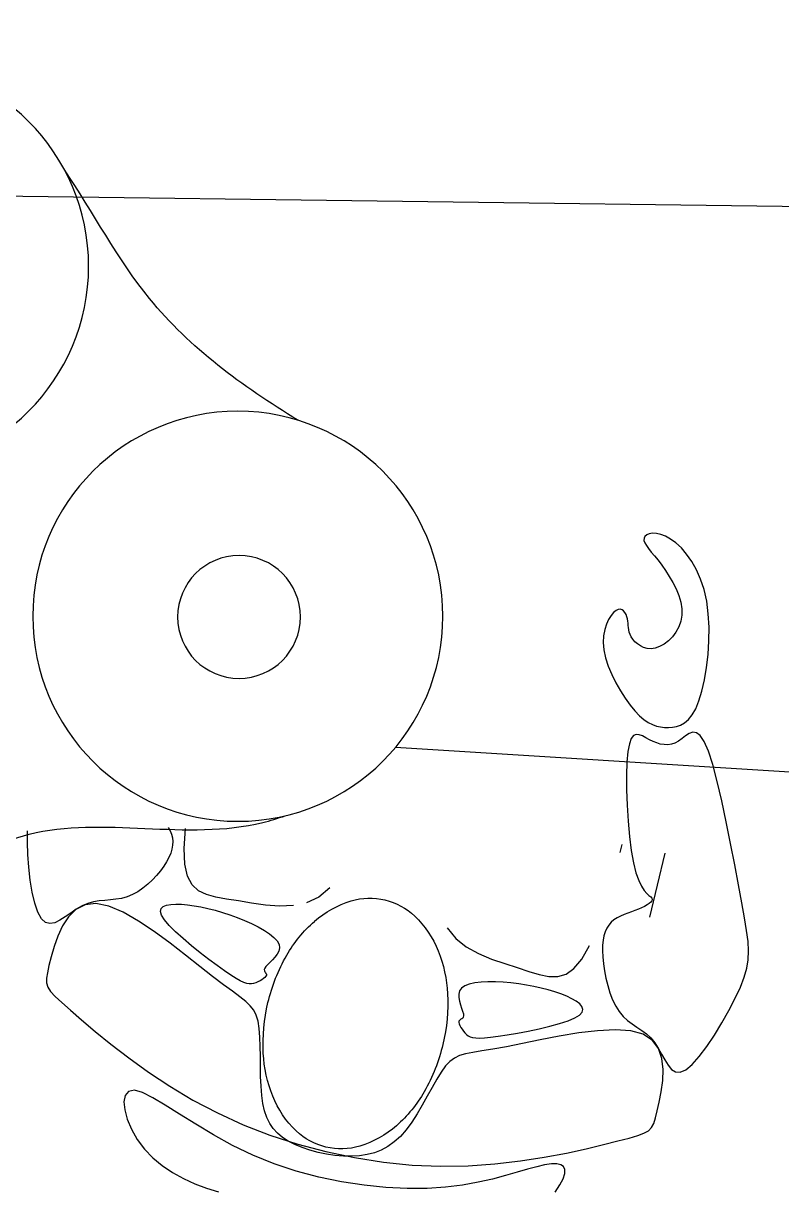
# Model space of a CAD drawing. Header units: metres. Extents: x -39 to 21688, y -24 to 9022.
# Drawn here: x 297.722 to 298.356, y 6.995 to 7.969 of the extents above; entities that cross this region are included whole.
import ezdxf

# ---------------------------------------------------------------- set-up
doc = ezdxf.new("R2010")
doc.units = ezdxf.units.M
doc.header["$MEASUREMENT"] = 0
for name, color, linetype in [('AR-MOBILIRIO', 1, 'Continuous'), ('AR-VENTANAS', 2, 'Continuous'), ('MOBILIARIO', 42, 'Continuous')]:
    doc.layers.add(name, color=color, linetype=linetype)

# ---------------------------------------------------------------- blocks, each defined once
blk = doc.blocks.new('A$C23125473')
at = {"layer": 'AR-MOBILIRIO'}
for p, q in [((2.13624, 3.1652), (2.14602, 3.16829)), ((2.42754, 3.16854), (2.43145, 3.16254)), ((2.10781, 3.15215), (2.11697, 3.15717)), ((2.11697, 3.15717), (2.1265, 3.1615)), ((2.1265, 3.1615), (2.13624, 3.1652)), ((2.23, 3.15591), (2.21115, 3.15092)), ((2.24895, 3.15985), (2.23, 3.15591)), ((2.26773, 3.16275), (2.24895, 3.15985)), ((2.28607, 3.16463), (2.26773, 3.16275)), ((2.30371, 3.16552), (2.28607, 3.16463)), ((2.32037, 3.16543), (2.30371, 3.16552)), ((2.33584, 3.16441), (2.32037, 3.16543)), ((2.3501, 3.16263), (2.33584, 3.16441)), ((2.36318, 3.16029), (2.3501, 3.16263)), ((2.37512, 3.1576), (2.36318, 3.16029)), ((2.38594, 3.15475), (2.37512, 3.1576)), ((2.43145, 3.16254), (2.43412, 3.15727)), ((2.43412, 3.15727), (2.43551, 3.15295)), ((2.09127, 3.13989), (2.09919, 3.1464)), ((2.09919, 3.1464), (2.10781, 3.15215)), ((2.21115, 3.15092), (2.19265, 3.14486)), ((2.30787, 3.14587), (2.33151, 3.14688)), ((2.33151, 3.14688), (2.35465, 3.14651)), ((2.35465, 3.14651), (2.37702, 3.14495)), ((2.39567, 3.15194), (2.38594, 3.15475)), ((2.40435, 3.14938), (2.39567, 3.15194)), ((2.412, 3.14727), (2.40435, 3.14938)), ((2.41865, 3.14577), (2.412, 3.14727)), ((2.43453, 3.14718), (2.43225, 3.14563)), ((2.43563, 3.1496), (2.43453, 3.14718)), ((2.43551, 3.15295), (2.43563, 3.1496)), ((2.08424, 3.13256), (2.09127, 3.13989)), ((2.17478, 3.1377), (2.15779, 3.12952)), ((2.19265, 3.14486), (2.17478, 3.1377)), ((2.23636, 3.13688), (2.22933, 3.13542)), ((2.23595, 3.13465), (2.25989, 3.13971)), ((2.24346, 3.13792), (2.23636, 3.13688)), ((2.25051, 3.1385), (2.24346, 3.13792)), ((2.25739, 3.13859), (2.25051, 3.1385)), ((2.264, 3.13818), (2.25739, 3.13859)), ((2.25989, 3.13971), (2.28393, 3.14346)), ((2.27032, 3.13719), (2.264, 3.13818)), ((2.27636, 3.13559), (2.27032, 3.13719)), ((2.28393, 3.14346), (2.30787, 3.14587)), ((2.37702, 3.14495), (2.39835, 3.14248)), ((2.39835, 3.14248), (2.41837, 3.13937)), ((2.41837, 3.13937), (2.4368, 3.13587)), ((2.42427, 3.14497), (2.41865, 3.14577)), ((2.42881, 3.14491), (2.42427, 3.14497)), ((2.43225, 3.14563), (2.42881, 3.14491)), ((2.07824, 3.12446), (2.08424, 3.13256)), ((2.15779, 3.12952), (2.14183, 3.12074)), ((2.18917, 3.12082), (2.21231, 3.12834)), ((2.20994, 3.1288), (2.20445, 3.12594)), ((2.216, 3.13135), (2.20994, 3.1288)), ((2.21231, 3.12834), (2.23595, 3.13465)), ((2.2225, 3.13357), (2.216, 3.13135)), ((2.22933, 3.13542), (2.2225, 3.13357)), ((2.28215, 3.13332), (2.27636, 3.13559)), ((2.28769, 3.13033), (2.28215, 3.13332)), ((2.293, 3.12656), (2.28769, 3.13033)), ((2.4368, 3.13587), (2.45336, 3.13227)), ((2.45336, 3.13227), (2.46779, 3.12881)), ((2.46779, 3.12881), (2.47981, 3.12578)), ((2.07341, 3.11598), (2.07824, 3.12446)), ((2.14183, 3.12074), (2.12706, 3.11184)), ((2.16673, 3.11214), (2.18917, 3.12082)), ((2.19548, 3.11931), (2.19194, 3.11542)), ((2.19964, 3.1228), (2.19548, 3.11931)), ((2.20445, 3.12594), (2.19964, 3.1228)), ((2.29809, 3.12197), (2.293, 3.12656)), ((2.30296, 3.1165), (2.29809, 3.12197)), ((2.47981, 3.12578), (2.48926, 3.12333)), ((2.48926, 3.12333), (2.49642, 3.12128)), ((2.49642, 3.12128), (2.50166, 3.11932)), ((2.50166, 3.11932), (2.50538, 3.11716)), ((2.50538, 3.11716), (2.50795, 3.11451)), ((2.06774, 3.09975), (2.06986, 3.10759)), ((2.06986, 3.10759), (2.07341, 3.11598)), ((2.12706, 3.11184), (2.1136, 3.10335)), ((2.14518, 3.10235), (2.16673, 3.11214)), ((2.18898, 3.11106), (2.18658, 3.10616)), ((2.19194, 3.11542), (2.18898, 3.11106)), ((2.30764, 3.11015), (2.30296, 3.1165)), ((2.31213, 3.10315), (2.30764, 3.11015)), ((2.50795, 3.11451), (2.50977, 3.11107)), ((2.50977, 3.11107), (2.51122, 3.10655)), ((2.06715, 3.09295), (2.06774, 3.09975)), ((2.1136, 3.10335), (2.10161, 3.09576)), ((2.12471, 3.09155), (2.14518, 3.10235)), ((2.18468, 3.10068), (2.18326, 3.09453)), ((2.18658, 3.10616), (2.18468, 3.10068)), ((2.31645, 3.09578), (2.31213, 3.10315)), ((2.51122, 3.10655), (2.51268, 3.10065)), ((2.51268, 3.10065), (2.51441, 3.09321)), ((2.06822, 3.08764), (2.06715, 3.09295)), ((2.07107, 3.08431), (2.06822, 3.08764)), ((2.09122, 3.08957), (2.08258, 3.08529)), ((2.10161, 3.09576), (2.09122, 3.08957)), ((2.10546, 3.08005), (2.12471, 3.09155)), ((2.18227, 3.08765), (2.18166, 3.08005)), ((2.18326, 3.09453), (2.18227, 3.08765)), ((2.32061, 3.08832), (2.31645, 3.09578)), ((2.32462, 3.08104), (2.32061, 3.08832)), ((2.51441, 3.09321), (2.5161, 3.0846)), ((2.07583, 3.08343), (2.07107, 3.08431)), ((2.08258, 3.08529), (2.07583, 3.08343)), ((2.08755, 3.0682), (2.10546, 3.08005)), ((2.18166, 3.08005), (2.18134, 3.0719)), ((2.32849, 3.07422), (2.32462, 3.08104)), ((2.5161, 3.0846), (2.51731, 3.07533)), ((2.07111, 3.05638), (2.08755, 3.0682)), ((2.18134, 3.0719), (2.1812, 3.06346)), ((2.33223, 3.06815), (2.32849, 3.07422)), ((2.51731, 3.07533), (2.51763, 3.0659)), ((2.52811, 3.06799), (2.53199, 3.06826)), ((2.53199, 3.06826), (2.53656, 3.06629)), ((2.1812, 3.06346), (2.18112, 3.05498)), ((2.33587, 3.0631), (2.33223, 3.06815)), ((2.33945, 3.05926), (2.33587, 3.0631)), ((2.34322, 3.05646), (2.33945, 3.05926)), ((2.51763, 3.0659), (2.5166, 3.05681)), ((2.51907, 3.05808), (2.5218, 3.06247)), ((2.5218, 3.06247), (2.52477, 3.06592)), ((2.52477, 3.06592), (2.52811, 3.06799)), ((2.53656, 3.06629), (2.54191, 3.06181)), ((2.54191, 3.06181), (2.54786, 3.05515)), ((2.05625, 3.04493), (2.07111, 3.05638)), ((2.18112, 3.05498), (2.18099, 3.04671)), ((2.3475, 3.05445), (2.34322, 3.05646)), ((2.35256, 3.05295), (2.3475, 3.05445)), ((2.35872, 3.05172), (2.35256, 3.05295)), ((2.36627, 3.05048), (2.35872, 3.05172)), ((2.3755, 3.04899), (2.36627, 3.05048)), ((2.38673, 3.04698), (2.3755, 3.04899)), ((2.51364, 3.04822), (2.5164, 3.05319)), ((2.5166, 3.05681), (2.5138, 3.04856)), ((2.5164, 3.05319), (2.51907, 3.05808)), ((2.54786, 3.05515), (2.55416, 3.04681)), ((2.0431, 3.03422), (2.05625, 3.04493)), ((2.18099, 3.04671), (2.1807, 3.0389)), ((2.35647, 3.03864), (2.35849, 3.03929)), ((2.35849, 3.03929), (2.36105, 3.03967)), ((2.36105, 3.03967), (2.36431, 3.03977)), ((2.36431, 3.03977), (2.36842, 3.03959)), ((2.36842, 3.03959), (2.37355, 3.03909)), ((2.37355, 3.03909), (2.37985, 3.03827)), ((2.40007, 3.0443), (2.38673, 3.04698)), ((2.41503, 3.04123), (2.40007, 3.0443)), ((2.43093, 3.03816), (2.41503, 3.04123)), ((2.50878, 3.04166), (2.50112, 3.03662)), ((2.50364, 3.03634), (2.50729, 3.03967)), ((2.50729, 3.03967), (2.51064, 3.04361)), ((2.5138, 3.04856), (2.50878, 3.04166)), ((2.51064, 3.04361), (2.51364, 3.04822)), ((2.55416, 3.04681), (2.56056, 3.03727)), ((2.03179, 3.02462), (2.0431, 3.03422)), ((2.18013, 3.0318), (2.17917, 3.02566)), ((2.1807, 3.0389), (2.18013, 3.0318)), ((2.34728, 3.02791), (2.34783, 3.0293)), ((2.34783, 3.0293), (2.34862, 3.03081)), ((2.34862, 3.03081), (2.34961, 3.03236)), ((2.34961, 3.03236), (2.35075, 3.03389)), ((2.35075, 3.03389), (2.35202, 3.03535)), ((2.35202, 3.03535), (2.35338, 3.03665)), ((2.35338, 3.03665), (2.35482, 3.03776)), ((2.35482, 3.03776), (2.35647, 3.03864)), ((2.37985, 3.03827), (2.38741, 3.03712)), ((2.38741, 3.03712), (2.3959, 3.03566)), ((2.3959, 3.03566), (2.40493, 3.03395)), ((2.40493, 3.03395), (2.41408, 3.03202)), ((2.41408, 3.03202), (2.42297, 3.02991)), ((2.42297, 3.02991), (2.43118, 3.02767)), ((2.44711, 3.03549), (2.43093, 3.03816)), ((2.46289, 3.03361), (2.44711, 3.03549)), ((2.47759, 3.03291), (2.46289, 3.03361)), ((2.49056, 3.03379), (2.47759, 3.03291)), ((2.50112, 3.03662), (2.49056, 3.03379)), ((2.49188, 3.02789), (2.49583, 3.03064)), ((2.49583, 3.03064), (2.49978, 3.03339)), ((2.49978, 3.03339), (2.50364, 3.03634)), ((2.56056, 3.03727), (2.56681, 3.02704)), ((2.02244, 3.01647), (2.03179, 3.02462)), ((2.17772, 3.02061), (2.17561, 3.01641)), ((2.17917, 3.02566), (2.17772, 3.02061)), ((2.34701, 3.02669), (2.34728, 3.02791)), ((2.34704, 3.02571), (2.34701, 3.02669)), ((2.3474, 3.02501), (2.34704, 3.02571)), ((2.34799, 3.02451), (2.3474, 3.02501)), ((2.34873, 3.02409), (2.34799, 3.02451)), ((2.34949, 3.02365), (2.34873, 3.02409)), ((2.35018, 3.02308), (2.34949, 3.02365)), ((2.35015, 3.01741), (2.35075, 3.01953)), ((2.35069, 3.02228), (2.35018, 3.02308)), ((2.35092, 3.02113), (2.35069, 3.02228)), ((2.35075, 3.01953), (2.35092, 3.02113)), ((2.43118, 3.02767), (2.4383, 3.02534)), ((2.4383, 3.02534), (2.44395, 3.02296)), ((2.44395, 3.02296), (2.44781, 3.02056)), ((2.44781, 3.02056), (2.44995, 3.01817)), ((2.48102, 3.01768), (2.48438, 3.02161)), ((2.48438, 3.02161), (2.48803, 3.02495)), ((2.48803, 3.02495), (2.49188, 3.02789)), ((2.56681, 3.02704), (2.57267, 3.01661)), ((2.00967, 3.00495), (2.01512, 3.01002)), ((2.01512, 3.01002), (2.02244, 3.01647)), ((2.17271, 3.01268), (2.16887, 3.00906)), ((2.17561, 3.01641), (2.17271, 3.01268)), ((2.34739, 3.00901), (2.34826, 3.01202)), ((2.34826, 3.01202), (2.34925, 3.01487)), ((2.34925, 3.01487), (2.35015, 3.01741)), ((2.44796, 3.01119), (2.44509, 3.00898)), ((2.44985, 3.01347), (2.44796, 3.01119)), ((2.45058, 3.0158), (2.44985, 3.01347)), ((2.44995, 3.01817), (2.45058, 3.0158)), ((2.47546, 3.00773), (2.47805, 3.01302)), ((2.47805, 3.01302), (2.48102, 3.01768)), ((2.57267, 3.01661), (2.57788, 3.00646)), ((2.00354, 2.99723), (2.00588, 3.00084)), ((2.00588, 3.00084), (2.00967, 3.00495)), ((2.15776, 3.00066), (2.1502, 2.99515)), ((2.16394, 3.00517), (2.15776, 3.00066)), ((2.16887, 3.00906), (2.16394, 3.00517)), ((2.34683, 3.00302), (2.34685, 3.00597)), ((2.34755, 3.00031), (2.34683, 3.00302)), ((2.34685, 3.00597), (2.34739, 3.00901)), ((2.3492, 2.99796), (2.34755, 3.00031)), ((2.42713, 3.00112), (2.42161, 2.99947)), ((2.43231, 3.00291), (2.42713, 3.00112)), ((2.43709, 3.00482), (2.43231, 3.00291)), ((2.4414, 3.00685), (2.43709, 3.00482)), ((2.44509, 3.00898), (2.4414, 3.00685)), ((2.47139, 2.99594), (2.47325, 3.00199)), ((2.47325, 3.00199), (2.47546, 3.00773)), ((2.57788, 3.00646), (2.5822, 2.99709)), ((2.00237, 2.98981), (2.00244, 2.9937)), ((2.00244, 2.9937), (2.00354, 2.99723)), ((2.1502, 2.99515), (2.1411, 2.98828)), ((2.16436, 2.99199), (2.16077, 2.98996)), ((2.16731, 2.99337), (2.16436, 2.99199)), ((2.16976, 2.99418), (2.16731, 2.99337)), ((2.17185, 2.99453), (2.16976, 2.99418)), ((2.17373, 2.99449), (2.17185, 2.99453)), ((2.17551, 2.99415), (2.17373, 2.99449)), ((2.17731, 2.9936), (2.17551, 2.99415)), ((2.1791, 2.99287), (2.17731, 2.9936)), ((2.18082, 2.99202), (2.1791, 2.99287)), ((2.1824, 2.99108), (2.18082, 2.99202)), ((2.18378, 2.9901), (2.1824, 2.99108)), ((2.35193, 2.99607), (2.3492, 2.99796)), ((2.35565, 2.99464), (2.35193, 2.99607)), ((2.36022, 2.99363), (2.35565, 2.99464)), ((2.36549, 2.99301), (2.36022, 2.99363)), ((2.3713, 2.99274), (2.36549, 2.99301)), ((2.3775, 2.99279), (2.3713, 2.99274)), ((2.38395, 2.99312), (2.3775, 2.99279)), ((2.39051, 2.99369), (2.38395, 2.99312)), ((2.39703, 2.99448), (2.39051, 2.99369)), ((2.40344, 2.99546), (2.39703, 2.99448)), ((2.40971, 2.99662), (2.40344, 2.99546)), ((2.41579, 2.99796), (2.40971, 2.99662)), ((2.42161, 2.99947), (2.41579, 2.99796)), ((2.46988, 2.98975), (2.47139, 2.99594)), ((2.5822, 2.99709), (2.58542, 2.98883)), ((2.00313, 2.98512), (2.00237, 2.98981)), ((2.00449, 2.9792), (2.00313, 2.98512)), ((2.1411, 2.98828), (2.13041, 2.97985)), ((2.15117, 2.98362), (2.14495, 2.97917)), ((2.15642, 2.9872), (2.15117, 2.98362)), ((2.16077, 2.98996), (2.15642, 2.9872)), ((2.1849, 2.9891), (2.18378, 2.9901)), ((2.18441, 2.98254), (2.1845, 2.98349)), ((2.18472, 2.98142), (2.18441, 2.98254)), ((2.1845, 2.98349), (2.18486, 2.98431)), ((2.18559, 2.98007), (2.18472, 2.98142)), ((2.18486, 2.98431), (2.18534, 2.98504)), ((2.1857, 2.98814), (2.1849, 2.9891)), ((2.18534, 2.98504), (2.18581, 2.98575)), ((2.18611, 2.98726), (2.1857, 2.98814)), ((2.18581, 2.98575), (2.18611, 2.98647)), ((2.18611, 2.98647), (2.18611, 2.98726)), ((2.38527, 2.97745), (2.39582, 2.98082)), ((2.39582, 2.98082), (2.40545, 2.98403)), ((2.40545, 2.98403), (2.41418, 2.98668)), ((2.41418, 2.98668), (2.42217, 2.98828)), ((2.42217, 2.98828), (2.42957, 2.9883)), ((2.42957, 2.9883), (2.43652, 2.98622)), ((2.43652, 2.98622), (2.44318, 2.98154)), ((2.44318, 2.98154), (2.44969, 2.97372)), ((2.46786, 2.97762), (2.46871, 2.98359)), ((2.46871, 2.98359), (2.46988, 2.98975)), ((2.58542, 2.98883), (2.5876, 2.98137)), ((2.5876, 2.98137), (2.5888, 2.97423)), ((2.00632, 2.97178), (2.00449, 2.9792)), ((2.0087, 2.96334), (2.00632, 2.97178)), ((2.13041, 2.97985), (2.11845, 2.97035)), ((2.13803, 2.97404), (2.13076, 2.96843)), ((2.14495, 2.97917), (2.13803, 2.97404)), ((2.18709, 2.97845), (2.18559, 2.98007)), ((2.18905, 2.97658), (2.18709, 2.97845)), ((2.19121, 2.97449), (2.18905, 2.97658)), ((2.19335, 2.9722), (2.19121, 2.97449)), ((2.19521, 2.96973), (2.19335, 2.9722)), ((2.36339, 2.96918), (2.37427, 2.97368)), ((2.37427, 2.97368), (2.38527, 2.97745)), ((2.44969, 2.97372), (2.45621, 2.96227)), ((2.46708, 2.96685), (2.46732, 2.97199)), ((2.46732, 2.97199), (2.46786, 2.97762)), ((2.5888, 2.97423), (2.58912, 2.96693)), ((2.01181, 2.95452), (2.0087, 2.96334)), ((2.11845, 2.97035), (2.10566, 2.96043)), ((2.12346, 2.96257), (2.11649, 2.95667)), ((2.13076, 2.96843), (2.12346, 2.96257)), ((2.19515, 2.9586), (2.19674, 2.96152)), ((2.19656, 2.96711), (2.19521, 2.96973)), ((2.19715, 2.96437), (2.19656, 2.96711)), ((2.19674, 2.96152), (2.19715, 2.96437)), ((2.34434, 2.95651), (2.35322, 2.96357)), ((2.35322, 2.96357), (2.36339, 2.96918)), ((2.46714, 2.96219), (2.46708, 2.96685)), ((2.46752, 2.958), (2.46714, 2.96219)), ((2.58912, 2.96693), (2.58865, 2.95901)), ((2.01579, 2.94596), (2.01181, 2.95452)), ((2.10566, 2.96043), (2.09244, 2.95073)), ((2.11649, 2.95667), (2.11018, 2.95096)), ((2.18444, 2.94975), (2.18886, 2.95268)), ((2.18886, 2.95268), (2.19248, 2.95565)), ((2.19248, 2.95565), (2.19515, 2.9586)), ((2.33734, 2.94763), (2.34434, 2.95651)), ((2.46821, 2.95424), (2.46752, 2.958)), ((2.46922, 2.95088), (2.46821, 2.95424)), ((2.58865, 2.95901), (2.58747, 2.94997)), ((2.00155, 2.94308), (1.99819, 2.93999)), ((2.00527, 2.94404), (2.00155, 2.94308)), ((2.00928, 2.94331), (2.00527, 2.94404)), ((2.01355, 2.94131), (2.00928, 2.94331)), ((2.02082, 2.93832), (2.01579, 2.94596)), ((2.07921, 2.94192), (2.06641, 2.93465)), ((2.09244, 2.95073), (2.07921, 2.94192)), ((2.10488, 2.94566), (2.10092, 2.94098)), ((2.11018, 2.95096), (2.10488, 2.94566)), ((2.16792, 2.94149), (2.17383, 2.94412)), ((2.17383, 2.94412), (2.17938, 2.94688)), ((2.17938, 2.94688), (2.18444, 2.94975)), ((2.47056, 2.94791), (2.46922, 2.95088)), ((2.47223, 2.9453), (2.47056, 2.94791)), ((2.47424, 2.94302), (2.47223, 2.9453)), ((2.47659, 2.94103), (2.47424, 2.94302)), ((2.58747, 2.94997), (2.58568, 2.93936)), ((1.99522, 2.93451), (1.99267, 2.92697)), ((1.99819, 2.93999), (1.99522, 2.93451)), ((2.01801, 2.93847), (2.01355, 2.94131)), ((2.02262, 2.93523), (2.01801, 2.93847)), ((2.02705, 2.93223), (2.02082, 2.93832)), ((2.02733, 2.93201), (2.02262, 2.93523)), ((2.03464, 2.92835), (2.02705, 2.93223)), ((2.0321, 2.92925), (2.02733, 2.93201)), ((2.06641, 2.93465), (2.05445, 2.92956)), ((2.09856, 2.9371), (2.09773, 2.934)), ((2.09773, 2.934), (2.09824, 2.9316)), ((2.10092, 2.94098), (2.09856, 2.9371)), ((2.13734, 2.93142), (2.14336, 2.93297)), ((2.14336, 2.93297), (2.14948, 2.93477)), ((2.14948, 2.93477), (2.15565, 2.93679)), ((2.15565, 2.93679), (2.16182, 2.93904)), ((2.16182, 2.93904), (2.16792, 2.94149)), ((2.47922, 2.93931), (2.47659, 2.94103)), ((2.48206, 2.9378), (2.47922, 2.93931)), ((2.48504, 2.93647), (2.48206, 2.9378)), ((2.4881, 2.93526), (2.48504, 2.93647)), ((2.49116, 2.93414), (2.4881, 2.93526)), ((2.49416, 2.93305), (2.49116, 2.93414)), ((2.49703, 2.93197), (2.49416, 2.93305)), ((2.4997, 2.93084), (2.49703, 2.93197)), ((2.50657, 2.93873), (2.51936, 2.88523)), ((2.58568, 2.93936), (2.58335, 2.92668)), ((1.99267, 2.92697), (1.99053, 2.91787)), ((2.03686, 2.92726), (2.0321, 2.92925)), ((2.04375, 2.92732), (2.03464, 2.92835)), ((2.04162, 2.92596), (2.03686, 2.92726)), ((2.04637, 2.92516), (2.04162, 2.92596)), ((2.05445, 2.92956), (2.04375, 2.92732)), ((2.0511, 2.92466), (2.04637, 2.92516)), ((2.0558, 2.92426), (2.0511, 2.92466)), ((2.06048, 2.92377), (2.0558, 2.92426)), ((2.06511, 2.92299), (2.06048, 2.92377)), ((2.0697, 2.92174), (2.06511, 2.92299)), ((2.09824, 2.9316), (2.09994, 2.92985)), ((2.09994, 2.92985), (2.10266, 2.92867)), ((2.10266, 2.92867), (2.10623, 2.928)), ((2.10623, 2.928), (2.11047, 2.92777)), ((2.11047, 2.92777), (2.11524, 2.92791)), ((2.11524, 2.92791), (2.12037, 2.92836)), ((2.12037, 2.92836), (2.12579, 2.92911)), ((2.12579, 2.92911), (2.13147, 2.93013)), ((2.13147, 2.93013), (2.13734, 2.93142)), ((2.14387, 2.92209), (2.13602, 2.9199)), ((2.15286, 2.92367), (2.14387, 2.92209)), ((2.1629, 2.92516), (2.15286, 2.92367)), ((2.17383, 2.92692), (2.1629, 2.92516)), ((2.18535, 2.92854), (2.17383, 2.92692)), ((2.19709, 2.92944), (2.18535, 2.92854)), ((2.2087, 2.92904), (2.19709, 2.92944)), ((2.23007, 2.922), (2.21981, 2.92675)), ((2.50212, 2.92969), (2.4997, 2.93084)), ((2.50423, 2.92851), (2.50212, 2.92969)), ((2.50597, 2.92733), (2.50423, 2.92851)), ((2.50729, 2.92616), (2.50597, 2.92733)), ((2.50727, 2.92181), (2.50816, 2.92285)), ((2.50814, 2.92501), (2.50729, 2.92616)), ((2.50844, 2.9239), (2.50814, 2.92501)), ((2.50816, 2.92285), (2.50844, 2.9239)), ((2.58335, 2.92668), (2.58058, 2.91167)), ((1.99053, 2.91787), (1.98884, 2.90772)), ((2.07424, 2.91986), (2.0697, 2.92174)), ((2.07868, 2.91741), (2.07424, 2.91986)), ((2.08297, 2.91447), (2.07868, 2.91741)), ((2.08706, 2.91116), (2.08297, 2.91447)), ((2.12942, 2.91657), (2.12415, 2.91158)), ((2.13602, 2.9199), (2.12942, 2.91657)), ((2.23912, 2.91419), (2.23007, 2.922)), ((2.49724, 2.90798), (2.49959, 2.91281)), ((2.49959, 2.91281), (2.50188, 2.91634)), ((2.50188, 2.91634), (2.50401, 2.91883)), ((2.50401, 2.91883), (2.50584, 2.92056)), ((2.50584, 2.92056), (2.50727, 2.92181)), ((1.98884, 2.90772), (1.98759, 2.89701)), ((2.09091, 2.90757), (2.08706, 2.91116)), ((2.09445, 2.9038), (2.09091, 2.90757)), ((2.09765, 2.89994), (2.09445, 2.9038)), ((2.12033, 2.90439), (2.11805, 2.89447)), ((2.12415, 2.91158), (2.12033, 2.90439)), ((2.49495, 2.90155), (2.49724, 2.90798)), ((2.58058, 2.91167), (2.57745, 2.89489)), ((1.98759, 2.89701), (1.9868, 2.88625)), ((2.10045, 2.8961), (2.09765, 2.89994)), ((2.10282, 2.89236), (2.10045, 2.8961)), ((2.11805, 2.89447), (2.11742, 2.88131)), ((2.49103, 2.88299), (2.49285, 2.89327)), ((2.49285, 2.89327), (2.49495, 2.90155)), ((2.57745, 2.89489), (2.57403, 2.87711)), ((1.9868, 2.88625), (1.98648, 2.87592)), ((2.10473, 2.88873), (2.10282, 2.89236)), ((2.1062, 2.88522), (2.10473, 2.88873)), ((2.10722, 2.88182), (2.1062, 2.88522)), ((2.48174, 2.88472), (2.48331, 2.87795)), ((1.98648, 2.87592), (1.98664, 2.86655)), ((2.1078, 2.87853), (2.10722, 2.88182)), ((2.10761, 2.8723), (2.10793, 2.87536)), ((2.10793, 2.87536), (2.1078, 2.87853)), ((2.11742, 2.88131), (2.11847, 2.86459)), ((2.48953, 2.87116), (2.49103, 2.88299)), ((2.57403, 2.87711), (2.57041, 2.85908)), ((2.10408, 2.8638), (2.10565, 2.86652)), ((2.10565, 2.86652), (2.10685, 2.86936)), ((2.10685, 2.86936), (2.10761, 2.8723)), ((2.48836, 2.85836), (2.48953, 2.87116)), ((2.48755, 2.84517), (2.48836, 2.85836)), ((2.57041, 2.85908), (2.56666, 2.84158)), ((2.48711, 2.83219), (2.48755, 2.84517)), ((2.56666, 2.84158), (2.56287, 2.82536)), ((2.48707, 2.81999), (2.48711, 2.83219)), ((2.56287, 2.82536), (2.55911, 2.8112)), ((2.48743, 2.80915), (2.48707, 2.81999)), ((2.48821, 2.80027), (2.48743, 2.80915)), ((2.55911, 2.8112), (2.55546, 2.79985)), ((2.48943, 2.79377), (2.48821, 2.80027)), ((2.55546, 2.79985), (2.55199, 2.79186)), ((2.49104, 2.78946), (2.48943, 2.79377)), ((2.493, 2.787), (2.49104, 2.78946)), ((2.49525, 2.78605), (2.493, 2.787)), ((2.49775, 2.78626), (2.49525, 2.78605)), ((2.50044, 2.78729), (2.49775, 2.78626)), ((2.50329, 2.7888), (2.50044, 2.78729)), ((2.50623, 2.79044), (2.50329, 2.7888)), ((2.50923, 2.79192), (2.50623, 2.79044)), ((2.51227, 2.79313), (2.50923, 2.79192)), ((2.51533, 2.79402), (2.51227, 2.79313)), ((2.5184, 2.79453), (2.51533, 2.79402)), ((2.52148, 2.79459), (2.5184, 2.79453)), ((2.52454, 2.79415), (2.52148, 2.79459)), ((2.52758, 2.79316), (2.52454, 2.79415)), ((2.53059, 2.79155), (2.52758, 2.79316)), ((2.53355, 2.78936), (2.53059, 2.79155)), ((2.53649, 2.78703), (2.53355, 2.78936)), ((2.53945, 2.78509), (2.53649, 2.78703)), ((2.54869, 2.78693), (2.54552, 2.78451)), ((2.55199, 2.79186), (2.54869, 2.78693)), ((2.50166, 2.77355), (2.50523, 2.77599)), ((2.50523, 2.77599), (2.5087, 2.77777)), ((2.5087, 2.77777), (2.51209, 2.77898)), ((2.51209, 2.77898), (2.51544, 2.77972)), ((2.51544, 2.77972), (2.51877, 2.78006)), ((2.51877, 2.78006), (2.52213, 2.7801)), ((2.52213, 2.7801), (2.52552, 2.77989)), ((2.52552, 2.77989), (2.52893, 2.7793)), ((2.52893, 2.7793), (2.53232, 2.77814)), ((2.53232, 2.77814), (2.53564, 2.77626)), ((2.53564, 2.77626), (2.53886, 2.77347)), ((2.54245, 2.78407), (2.53945, 2.78509)), ((2.54552, 2.78451), (2.54245, 2.78407)), ((2.49004, 2.76141), (2.49408, 2.76633)), ((2.49408, 2.76633), (2.49796, 2.77036)), ((2.49796, 2.77036), (2.50166, 2.77355)), ((2.53886, 2.77347), (2.54195, 2.7696)), ((2.54195, 2.7696), (2.54487, 2.76447)), ((2.48595, 2.75573), (2.49004, 2.76141)), ((2.54487, 2.76447), (2.54758, 2.75791)), ((2.54758, 2.75791), (2.55003, 2.74982)), ((2.47816, 2.74279), (2.48194, 2.74947)), ((2.48194, 2.74947), (2.48595, 2.75573)), ((2.55003, 2.74982), (2.55217, 2.74045)), ((2.47476, 2.73587), (2.47816, 2.74279)), ((2.55217, 2.74045), (2.55391, 2.7301)), ((2.46964, 2.72199), (2.47187, 2.72888)), ((2.47187, 2.72888), (2.47476, 2.73587)), ((2.55391, 2.7301), (2.55518, 2.71908)), ((2.46821, 2.71538), (2.46964, 2.72199)), ((2.55518, 2.71908), (2.5559, 2.70771)), ((2.46767, 2.70919), (2.46821, 2.71538)), ((2.46793, 2.7035), (2.46767, 2.70919)), ((2.49413, 2.70847), (2.49238, 2.70641)), ((2.49623, 2.71039), (2.49413, 2.70847)), ((2.49866, 2.71205), (2.49623, 2.71039)), ((2.50138, 2.71335), (2.49866, 2.71205)), ((2.50438, 2.71416), (2.50138, 2.71335)), ((2.50763, 2.71436), (2.50438, 2.71416)), ((2.5111, 2.71385), (2.50763, 2.71436)), ((2.51475, 2.71253), (2.5111, 2.71385)), ((2.51845, 2.71045), (2.51475, 2.71253)), ((2.52206, 2.70769), (2.51845, 2.71045)), ((2.46885, 2.69834), (2.46793, 2.7035)), ((2.47029, 2.69379), (2.46885, 2.69834)), ((2.48888, 2.69852), (2.48862, 2.69669)), ((2.48931, 2.70039), (2.48888, 2.69852)), ((2.48999, 2.70232), (2.48931, 2.70039)), ((2.49099, 2.70433), (2.48999, 2.70232)), ((2.49238, 2.70641), (2.49099, 2.70433)), ((2.52541, 2.70431), (2.52206, 2.70769)), ((2.52837, 2.7004), (2.52541, 2.70431)), ((2.53079, 2.69602), (2.52837, 2.7004)), ((2.5559, 2.70771), (2.556, 2.6963)), ((2.47209, 2.68987), (2.47029, 2.69379)), ((2.47413, 2.68664), (2.47209, 2.68987)), ((2.48784, 2.68944), (2.48734, 2.68757)), ((2.48814, 2.69128), (2.48784, 2.68944)), ((2.48833, 2.69309), (2.48814, 2.69128)), ((2.48846, 2.69489), (2.48833, 2.69309)), ((2.48862, 2.69669), (2.48846, 2.69489)), ((2.53251, 2.69126), (2.53079, 2.69602)), ((2.53338, 2.68619), (2.53251, 2.69126)), ((2.556, 2.6963), (2.55541, 2.68517)), ((2.47625, 2.68415), (2.47413, 2.68664)), ((2.47831, 2.68245), (2.47625, 2.68415)), ((2.4802, 2.68156), (2.47831, 2.68245)), ((2.48189, 2.68139), (2.4802, 2.68156)), ((2.48338, 2.68184), (2.48189, 2.68139)), ((2.48467, 2.68279), (2.48338, 2.68184)), ((2.48576, 2.68414), (2.48467, 2.68279)), ((2.48665, 2.68577), (2.48576, 2.68414)), ((2.48734, 2.68757), (2.48665, 2.68577)), ((2.53239, 2.67542), (2.53331, 2.68088)), ((2.53331, 2.68088), (2.53338, 2.68619)), ((2.55541, 2.68517), (2.55405, 2.67463)), ((2.52851, 2.66441), (2.53074, 2.6699)), ((2.53074, 2.6699), (2.53239, 2.67542)), ((2.55405, 2.67463), (2.55188, 2.66494)), ((2.52584, 2.65903), (2.52851, 2.66441)), ((2.55188, 2.66494), (2.54899, 2.65615)), ((2.51969, 2.64896), (2.52285, 2.65385)), ((2.52285, 2.65385), (2.52584, 2.65903)), ((2.54899, 2.65615), (2.54551, 2.64828)), ((2.51046, 2.63675), (2.51339, 2.64039)), ((2.51339, 2.64039), (2.51649, 2.64445)), ((2.51649, 2.64445), (2.51969, 2.64896)), ((2.54159, 2.64132), (2.53733, 2.63527)), ((2.54551, 2.64828), (2.54159, 2.64132)), ((2.50368, 2.62809), (2.50552, 2.63064)), ((2.50552, 2.63064), (2.50781, 2.63351)), ((2.50781, 2.63351), (2.51046, 2.63675)), ((2.53289, 2.63014), (2.52838, 2.62594)), ((2.53733, 2.63527), (2.53289, 2.63014)), ((2.50168, 2.62384), (2.50237, 2.62583)), ((2.5017, 2.62207), (2.50168, 2.62384)), ((2.50248, 2.6205), (2.5017, 2.62207)), ((2.50237, 2.62583), (2.50368, 2.62809)), ((2.50399, 2.61923), (2.50248, 2.6205)), ((2.51968, 2.62031), (2.5157, 2.61879)), ((2.52394, 2.62267), (2.51968, 2.62031)), ((2.52838, 2.62594), (2.52394, 2.62267)), ((2.50613, 2.61832), (2.50399, 2.61923)), ((2.50885, 2.61788), (2.50613, 2.61832)), ((2.51207, 2.61801), (2.50885, 2.61788)), ((2.5157, 2.61879), (2.51207, 2.61801))]:
    blk.add_line(p, q, dxfattribs=at)
blk.add_lwpolyline([(2.28267, 1.75731), (3.39627, 1.82702), (3.3315, 2.86185), (2.29392, 2.7969)], dxfattribs=at)
for centre, radius in [((2.16229, 2.68722), 0.17134), ((2.16331, 2.6878), 0.05134), ((1.86627, 2.39473), 0.17134)]:
    blk.add_circle(centre, radius, dxfattribs=at)
for centre, radius, start, end in [((2.24844, 3.07831), 0.05405, 103.43995, 133.7798), ((2.24844, 3.07831), 0.05405, 73.10011, 103.43995), ((2.24001, 3.05055), 0.08307, 48.72742, 73.10011), ((2.26851, 3.05736), 0.08307, 133.7798, 158.15248), ((2.22129, 3.02922), 0.11144, 29.77811, 48.72742), ((2.29485, 3.0468), 0.11144, 158.15248, 177.10179), ((2.18821, 3.01029), 0.14955, 13.43995, 29.77811), ((2.33292, 3.04488), 0.14955, 177.10179, 193.43995), ((2.18821, 3.01029), 0.14955, 357.10179, 13.43995), ((2.33292, 3.04488), 0.14955, 193.43995, 209.77811), ((2.22627, 3.00837), 0.11144, 338.15248, 357.10179), ((2.29983, 3.02595), 0.11144, 209.77811, 228.72742), ((2.25261, 2.99781), 0.08307, 313.7798, 338.15248), ((2.28112, 3.00462), 0.08307, 228.72742, 253.10011), ((2.27268, 2.97686), 0.05405, 283.43995, 313.7798), ((2.27268, 2.97686), 0.05405, 253.10011, 283.43995)]:
    blk.add_arc(centre, radius, start, end, dxfattribs=at)
for points, knots in [([(1.91678, 2.90511), (1.93916, 2.88879), (2.0182, 2.84504), (2.12742, 2.87727), (2.19564, 2.85609), (2.20183, 2.85393)], [0.046601, 0.046601, 0.046601, 0.046601, 0.0900895, 0.1933687, 0.2037729, 0.2037729, 0.2037729, 0.2037729]), ([(2.21257, 2.52343), (2.1657, 2.49471), (2.08719, 2.43748), (2.04134, 2.34966), (2.0172, 2.31364)], [0.0412593, 0.0412593, 0.0412593, 0.0412593, 0.1268022, 0.1953195, 0.1953195, 0.1953195, 0.1953195])]:
    blk.add_open_spline(points, degree=3, knots=knots, dxfattribs=at)

msp = doc.modelspace()

# ---------------------------------------------------------------- linework, layer by layer
at = {"layer": 'AR-VENTANAS'}
msp.add_lwpolyline([(313.35376, 0.83265), (311.1883, 8.0196), (307.12445, 7.62392), (301.97977, 7.76853), (297.06155, 7.8328), (293.16243, 1.77004), (293.13797, 2.80232), (286.36635, 0.85615), (285.99708, 5.96139), (290.76993, 7.88098), (285.60027, 9.45388), (307.41307, 28.19689)], dxfattribs=at)

# ---------------------------------------------------------------- block references
at = {"layer": 'MOBILIARIO', "xscale": -1, "rotation": 180}
msp.add_blockref('A$C23125473', (295.73926, 10.16058), dxfattribs=at)

doc.saveas('drawing.dxf')
